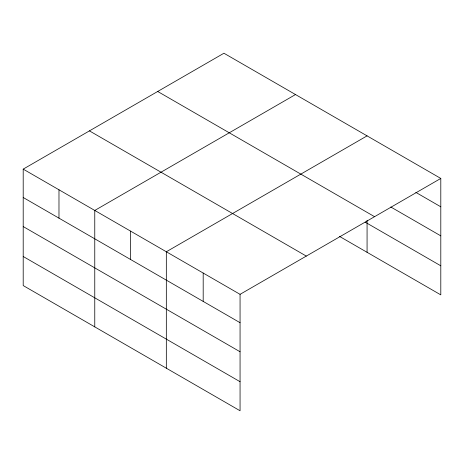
<?xml version="1.0" encoding="UTF-8"?>
<svg xmlns="http://www.w3.org/2000/svg" width="464" height="464" viewBox="0 0 464 464"><rect width="100%" height="100%" fill="white"/><g stroke="black" fill="none" stroke-linecap="round" stroke-linejoin="round"><path stroke-width="0.7" d="M240.062 351.758L240.062 294.333L23.2 169.128L23.2 285.563L240.062 410.768L240.062 351.758L23.2 226.56M339.445 236.356L440.8 294.872L440.8 178.437L223.938 53.232L23.2 169.128M295.504 94.552L94.766 210.447L94.766 326.882M367.07 135.871L166.327 251.766L166.327 368.196M240.062 294.333L440.8 178.437M415.808 192.374L440.8 206.805M390.81 207.002L440.8 235.863M157.696 91.478L374.558 216.682M365.185 222.152L440.8 265.808M89.442 130.883L306.304 256.087M23.2 197.496L240.062 322.7M23.2 256.499L240.062 381.704M367.07 220.388L367.07 252.3M203.191 273.047L203.191 301.414M130.546 231.107L130.546 259.475M58.98 189.788L58.98 218.155"/></g></svg>
